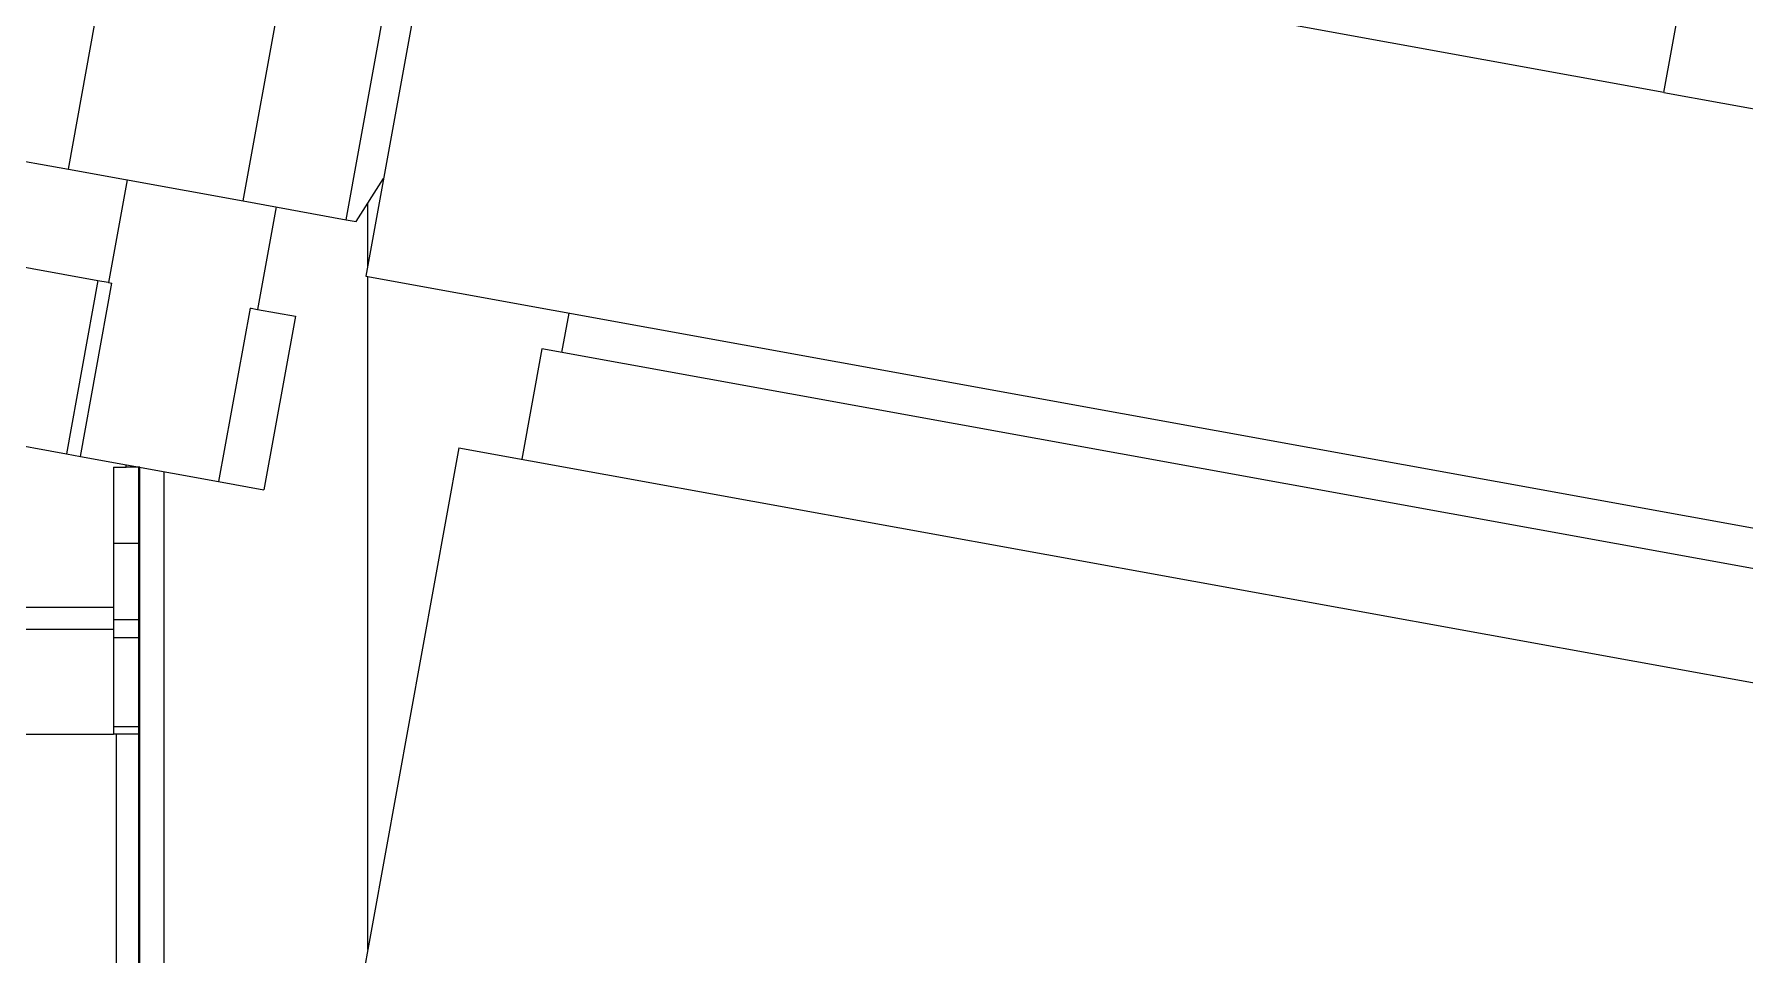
# Model space of a CAD drawing. Header units: inches. Extents: x 0 to 34.2, y 0 to 22.
# Drawn here: x 8.2052 to 8.6287, y 10.6015 to 10.8294 of the extents above; entities that cross this region are included whole.
import ezdxf

# ---------------------------------------------------------------- set-up
doc = ezdxf.new("R2010")
doc.units = ezdxf.units.IN
doc.header["$MEASUREMENT"] = 0

msp = doc.modelspace()

# ---------------------------------------------------------------- linework, layer by layer
at = {"color": 7, "linetype": 'Continuous', "lineweight": 25}
for p, q in [((8.21369, 10.79595), (8.22964, 10.88375)), ((8.25693, 10.7881), (8.27287, 10.8759)), ((8.28244, 10.78347), (8.29838, 10.87127)), ((8.30555, 10.86997), (8.28731, 10.76949)), ((8.60865, 10.81493), (8.61396, 10.8442)), ((8.60865, 10.81493), (8.49634, 10.83533)), ((8.108, 10.81514), (8.21369, 10.79595)), ((8.60865, 10.81493), (8.90536, 10.76106)), ((8.21369, 10.79595), (8.25693, 10.7881)), ((8.2282, 10.79332), (8.2236, 10.76795)), ((8.28489, 10.78303), (8.2917, 10.79368)), ((8.25693, 10.7881), (8.28244, 10.78347)), ((8.26512, 10.78662), (8.26051, 10.76125)), ((8.28778, 10.77208), (8.28778, 10.78755)), ((8.14769, 10.78174), (8.22101, 10.76842)), ((8.28244, 10.78347), (8.28489, 10.78303)), ((8.28731, 10.76949), (8.70361, 10.6939)), ((8.28778, 10.60281), (8.28778, 10.7694)), ((8.22101, 10.76842), (8.21322, 10.7255)), ((8.21668, 10.72487), (8.22447, 10.76779)), ((8.22101, 10.76842), (8.22353, 10.76797)), ((8.22353, 10.76797), (8.2236, 10.76795)), ((8.2236, 10.76795), (8.22447, 10.76779)), ((8.25867, 10.76159), (8.25088, 10.71866)), ((8.25867, 10.76159), (8.25895, 10.76154)), ((8.25895, 10.76154), (8.26051, 10.76125)), ((8.26051, 10.76125), (8.26989, 10.75955)), ((8.33755, 10.76036), (8.33578, 10.75061)), ((8.26989, 10.75955), (8.2621, 10.71663)), ((8.3309, 10.75149), (8.32594, 10.72418)), ((8.72892, 10.67923), (8.3309, 10.75149)), ((8.13989, 10.73881), (8.21322, 10.7255)), ((8.31033, 10.72701), (8.27987, 10.55922)), ((8.31033, 10.72701), (8.73385, 10.65012)), ((8.21322, 10.7255), (8.21668, 10.72487)), ((8.21668, 10.72487), (8.25088, 10.71866)), ((8.22482, 10.72221), (8.22797, 10.72221)), ((8.22482, 10.72221), (8.22482, 10.70332)), ((8.22797, 10.72221), (8.22797, 10.72282)), ((8.23135, 10.72221), (8.22797, 10.72221)), ((8.23112, 10.70332), (8.23112, 10.72221)), ((8.23139, 9.90374), (8.23139, 10.7222)), ((8.23741, 9.90374), (8.23741, 10.72111)), ((8.23741, 9.94781), (8.23741, 10.72111)), ((8.25088, 10.71866), (8.2621, 10.71663)), ((8.23112, 10.70332), (8.22482, 10.70332)), ((8.22482, 10.70332), (8.22482, 10.6844)), ((8.23112, 10.6844), (8.23112, 10.70332)), ((8.19334, 10.68758), (8.22482, 10.68758)), ((8.23112, 10.6844), (8.22482, 10.6844)), ((8.22482, 10.6844), (8.22482, 10.67994)), ((8.23112, 10.67994), (8.23112, 10.6844)), ((8.19334, 10.68214), (8.22482, 10.68214)), ((8.23112, 10.67994), (8.22482, 10.67994)), ((8.22482, 10.67994), (8.22482, 10.65794)), ((8.23112, 10.65794), (8.23112, 10.67994)), ((8.19334, 10.6561), (8.22482, 10.6561)), ((8.23112, 10.65794), (8.22482, 10.65794)), ((8.22482, 10.65794), (8.22482, 10.6561)), ((8.23112, 10.6561), (8.22482, 10.6561)), ((8.22563, 10.51759), (8.22563, 10.6561)), ((8.23112, 10.6561), (8.23112, 10.65794)), ((8.23112, 10.51759), (8.23112, 10.6561))]:
    msp.add_line(p, q, dxfattribs=at)

doc.saveas('drawing.dxf')
